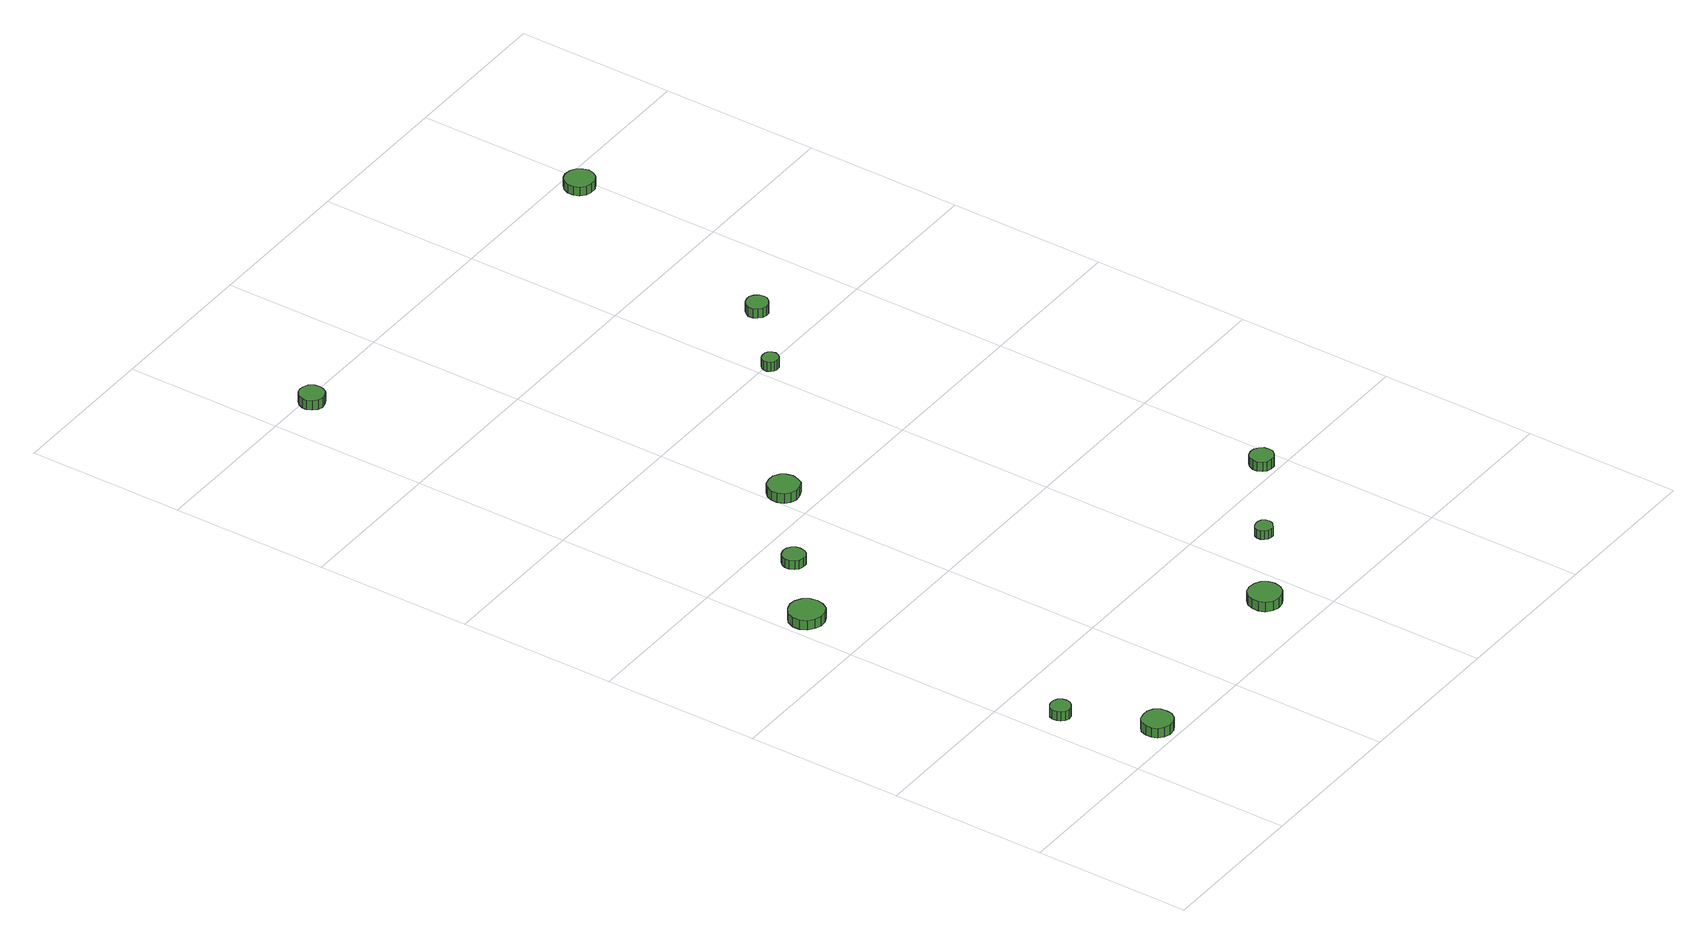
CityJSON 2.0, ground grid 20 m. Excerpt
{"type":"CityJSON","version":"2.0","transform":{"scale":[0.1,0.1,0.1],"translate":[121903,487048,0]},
"CityObjects":{
"tree1":{"type":"SolitaryVegetationObject","attributes":{"function":"something"},"geometry":[{"type":"MultiSurface","lod":"1","boundaries":[[[0,1,2,3,4,5,6,7,8,9,10,11,12,13,14]],[[15,16,17,18,19,20,21,22,23,24,25,26,27,28,29]],[[0,29,28,1]],[[1,28,27,2]],[[2,27,26,3]],[[3,26,25,4]],[[4,25,24,5]],[[5,24,23,6]],[[6,23,22,7]],[[7,22,21,8]],[[8,21,20,9]],[[9,20,19,10]],[[10,19,18,11]],[[11,18,17,12]],[[12,17,16,13]],[[13,16,15,14]],[[14,15,29,0]]]}]},
"tree2":{"type":"SolitaryVegetationObject","attributes":{"function":"something"},"geometry":[{"type":"MultiSurface","lod":"1","boundaries":[[[30,31,32,33,34,35,36,37,38,39,40,41,42,43,44]],[[45,46,47,48,49,50,51,52,53,54,55,56,57,58,59]],[[30,59,58,31]],[[31,58,57,32]],[[32,57,56,33]],[[33,56,55,34]],[[34,55,54,35]],[[35,54,53,36]],[[36,53,52,37]],[[37,52,51,38]],[[38,51,50,39]],[[39,50,49,40]],[[40,49,48,41]],[[41,48,47,42]],[[42,47,46,43]],[[43,46,45,44]],[[44,45,59,30]]]}]},
"tree3":{"type":"SolitaryVegetationObject","attributes":{"function":"something"},"geometry":[{"type":"MultiSurface","lod":"1","boundaries":[[[60,61,62,63,64,65,66,67,68,69,70,71,72,73,74]],[[75,76,77,78,79,80,81,82,83,84,85,86,87,88,89]],[[60,89,88,61]],[[61,88,87,62]],[[62,87,86,63]],[[63,86,85,64]],[[64,85,84,65]],[[65,84,83,66]],[[66,83,82,67]],[[67,82,81,68]],[[68,81,80,69]],[[69,80,79,70]],[[70,79,78,71]],[[71,78,77,72]],[[72,77,76,73]],[[73,76,75,74]],[[74,75,89,60]]]}]},
"tree4":{"type":"SolitaryVegetationObject","attributes":{"function":"something"},"geometry":[{"type":"MultiSurface","lod":"1","boundaries":[[[90,91,92,93,94,95,96,97,98,99,100,101,102,103,104]],[[105,106,107,108,109,110,111,112,113,114,115,116,117,118,119]],[[90,119,118,91]],[[91,118,117,92]],[[92,117,116,93]],[[93,116,115,94]],[[94,115,114,95]],[[95,114,113,96]],[[96,113,112,97]],[[97,112,111,98]],[[98,111,110,99]],[[99,110,109,100]],[[100,109,108,101]],[[101,108,107,102]],[[102,107,106,103]],[[103,106,105,104]],[[104,105,119,90]]]}]},
"tree5":{"type":"SolitaryVegetationObject","attributes":{"function":"something"},"geometry":[{"type":"MultiSurface","lod":"1","boundaries":[[[120,121,122,123,124,125,126,127,128,129,130,131,132,133,134]],[[135,136,137,138,139,140,141,142,143,144,145,146,147,148,149]],[[120,149,148,121]],[[121,148,147,122]],[[122,147,146,123]],[[123,146,145,124]],[[124,145,144,125]],[[125,144,143,126]],[[126,143,142,127]],[[127,142,141,128]],[[128,141,140,129]],[[129,140,139,130]],[[130,139,138,131]],[[131,138,137,132]],[[132,137,136,133]],[[133,136,135,134]],[[134,135,149,120]]]}]},
"tree6":{"type":"SolitaryVegetationObject","attributes":{"function":"something"},"geometry":[{"type":"MultiSurface","lod":"1","boundaries":[[[150,151,152,153,154,155,156,157,158,159,160,161,162,163,164]],[[165,166,167,168,169,170,171,172,173,174,175,176,177,178,179]],[[150,179,178,151]],[[151,178,177,152]],[[152,177,176,153]],[[153,176,175,154]],[[154,175,174,155]],[[155,174,173,156]],[[156,173,172,157]],[[157,172,171,158]],[[158,171,170,159]],[[159,170,169,160]],[[160,169,168,161]],[[161,168,167,162]],[[162,167,166,163]],[[163,166,165,164]],[[164,165,179,150]]]}]},
"tree7":{"type":"SolitaryVegetationObject","attributes":{"function":"something"},"geometry":[{"type":"MultiSurface","lod":"1","boundaries":[[[180,181,182,183,184,185,186,187,188,189,190,191,192,193,194]],[[195,196,197,198,199,200,201,202,203,204,205,206,207,208,209]],[[180,209,208,181]],[[181,208,207,182]],[[182,207,206,183]],[[183,206,205,184]],[[184,205,204,185]],[[185,204,203,186]],[[186,203,202,187]],[[187,202,201,188]],[[188,201,200,189]],[[189,200,199,190]],[[190,199,198,191]],[[191,198,197,192]],[[192,197,196,193]],[[193,196,195,194]],[[194,195,209,180]]]}]},
"tree8":{"type":"SolitaryVegetationObject","attributes":{"function":"something"},"geometry":[{"type":"MultiSurface","lod":"1","boundaries":[[[210,211,212,213,214,215,216,217,218,219,220,221,222,223,224]],[[225,226,227,228,229,230,231,232,233,234,235,236,237,238,239]],[[210,239,238,211]],[[211,238,237,212]],[[212,237,236,213]],[[213,236,235,214]],[[214,235,234,215]],[[215,234,233,216]],[[216,233,232,217]],[[217,232,231,218]],[[218,231,230,219]],[[219,230,229,220]],[[220,229,228,221]],[[221,228,227,222]],[[222,227,226,223]],[[223,226,225,224]],[[224,225,239,210]]]}]},
"tree9":{"type":"SolitaryVegetationObject","attributes":{"function":"something"},"geometry":[{"type":"MultiSurface","lod":"1","boundaries":[[[240,241,242,243,244,245,246,247,248,249,250,251,252,253,254]],[[255,256,257,258,259,260,261,262,263,264,265,266,267,268,269]],[[240,269,268,241]],[[241,268,267,242]],[[242,267,266,243]],[[243,266,265,244]],[[244,265,264,245]],[[245,264,263,246]],[[246,263,262,247]],[[247,262,261,248]],[[248,261,260,249]],[[249,260,259,250]],[[250,259,258,251]],[[251,258,257,252]],[[252,257,256,253]],[[253,256,255,254]],[[254,255,269,240]]]}]},
"tree10":{"type":"SolitaryVegetationObject","attributes":{"function":"something"},"geometry":[{"type":"MultiSurface","lod":"1","boundaries":[[[270,271,272,273,274,275,276,277,278,279,280,281,282,283,284]],[[285,286,287,288,289,290,291,292,293,294,295,296,297,298,299]],[[270,299,298,271]],[[271,298,297,272]],[[272,297,296,273]],[[273,296,295,274]],[[274,295,294,275]],[[275,294,293,276]],[[276,293,292,277]],[[277,292,291,278]],[[278,291,290,279]],[[279,290,289,280]],[[280,289,288,281]],[[281,288,287,282]],[[282,287,286,283]],[[283,286,285,284]],[[284,285,299,270]]]}]},
"tree11":{"type":"SolitaryVegetationObject","attributes":{"function":"something"},"geometry":[{"type":"MultiSurface","lod":"1","boundaries":[[[300,301,302,303,304,305,306,307,308,309,310,311,312,313,314]],[[315,316,317,318,319,320,321,322,323,324,325,326,327,328,329]],[[300,329,328,301]],[[301,328,327,302]],[[302,327,326,303]],[[303,326,325,304]],[[304,325,324,305]],[[305,324,323,306]],[[306,323,322,307]],[[307,322,321,308]],[[308,321,320,309]],[[309,320,319,310]],[[310,319,318,311]],[[311,318,317,312]],[[312,317,316,313]],[[313,316,315,314]],[[314,315,329,300]]]}]},
"tree12":{"type":"SolitaryVegetationObject","attributes":{"function":"something"},"geometry":[{"type":"MultiSurface","lod":"1","boundaries":[[[330,331,332,333,334,335,336,337,338,339,340,341,342,343,344]],[[345,346,347,348,349,350,351,352,353,354,355,356,357,358,359]],[[330,359,358,331]],[[331,358,357,332]],[[332,357,356,333]],[[333,356,355,334]],[[334,355,354,335]],[[335,354,353,336]],[[336,353,352,337]],[[337,352,351,338]],[[338,351,350,339]],[[339,350,349,340]],[[340,349,348,341]],[[341,348,347,342]],[[342,347,346,343]],[[343,346,345,344]],[[344,345,359,330]]]}]}
},
"vertices":[
[46,130,20],[45,135,20],[42,140,20],[37,142,20],[32,143,20],[27,141,20],[23,138,20],[21,133,20],[21,127,20],[23,123,20],[27,119,20],[32,117,20],[37,118,20],[42,121,20],[45,125,20],[45,125,7],[42,121,7],[37,118,7],[32,117,7],[27,119,7],[23,123,7],[21,127,7],[21,133,7],[23,138,7],[27,141,7],[32,143,7],[37,142,7],[42,140,7],[45,135,7],[46,130,7],
[98,26,16],[97,34,16],[92,41,16],[85,45,16],[77,45,16],[69,43,16],[63,38,16],[60,30,16],[60,22,16],[63,15,16],[69,10,16],[77,7,16],[85,8,16],[92,12,16],[97,19,16],[97,19,3],[92,12,3],[85,8,3],[77,7,3],[69,10,3],[63,15,3],[60,22,3],[60,30,3],[63,38,3],[69,43,3],[77,45,3],[85,45,3],[92,41,3],[97,34,3],[98,26,3],
[53,482,15],[51,491,15],[46,498,15],[38,503,15],[29,504,15],[20,501,15],[13,495,15],[9,486,15],[9,477,15],[13,469,15],[20,463,15],[29,460,15],[38,461,15],[46,465,15],[51,473,15],[51,473,2],[46,465,2],[38,461,2],[29,460,2],[20,463,2],[13,469,2],[9,477,2],[9,486,2],[13,495,2],[20,501,2],[29,504,2],[38,503,2],[46,498,2],[51,491,2],[53,482,2],
[127,556,15],[126,561,15],[123,566,15],[118,569,15],[112,570,15],[106,568,15],[102,564,15],[99,559,15],[99,553,15],[102,547,15],[106,543,15],[112,542,15],[118,542,15],[123,545,15],[126,550,15],[126,550,3],[123,545,3],[118,542,3],[112,542,3],[106,543,3],[102,547,3],[99,553,3],[99,559,3],[102,564,3],[106,568,3],[112,570,3],[118,569,3],[123,566,3],[126,561,3],[127,556,3],
[375,65,17],[373,73,17],[368,80,17],[361,84,17],[352,85,17],[344,83,17],[337,77,17],[334,69,17],[334,60,17],[337,52,17],[344,46,17],[352,44,17],[361,45,17],[368,49,17],[373,56,17],[373,56,4],[368,49,4],[361,45,4],[352,44,4],[344,46,4],[337,52,4],[334,60,4],[334,69,4],[337,77,4],[344,83,4],[352,85,4],[361,84,4],[368,80,4],[373,73,4],[375,65,4],
[237,641,18],[235,649,18],[231,655,18],[223,660,18],[215,660,18],[207,658,18],[201,652,18],[198,645,18],[198,637,18],[201,629,18],[207,624,18],[215,621,18],[223,622,18],[231,626,18],[235,633,18],[235,633,5],[231,626,5],[223,622,5],[215,621,5],[207,624,5],[201,629,5],[198,637,5],[198,645,5],[201,652,5],[207,658,5],[215,660,5],[223,660,5],[231,655,5],[235,649,5],[237,641,5],
[71,1187,22],[70,1193,22],[66,1199,22],[60,1202,22],[54,1203,22],[48,1201,22],[43,1196,22],[40,1190,22],[40,1184,22],[43,1178,22],[48,1173,22],[54,1171,22],[60,1172,22],[66,1175,22],[70,1181,22],[70,1181,9],[66,1175,9],[60,1172,9],[54,1171,9],[48,1173,9],[43,1178,9],[40,1184,9],[40,1190,9],[43,1196,9],[48,1201,9],[54,1203,9],[60,1202,9],[66,1199,9],[70,1193,9],[71,1187,9],
[475,141,15],[474,145,15],[471,149,15],[467,151,15],[463,151,15],[459,150,15],[455,147,15],[453,143,15],[453,138,15],[455,134,15],[459,131,15],[463,130,15],[467,130,15],[471,133,15],[474,136,15],[474,136,3],[471,133,3],[467,130,3],[463,130,3],[459,131,3],[455,134,3],[453,138,3],[453,143,3],[455,147,3],[459,150,3],[463,151,3],[467,151,3],[471,149,3],[474,145,3],[475,141,3],
[592,221,15],[591,227,15],[587,232,15],[582,235,15],[576,236,15],[570,234,15],[566,230,15],[563,224,15],[563,218,15],[566,212,15],[570,208,15],[576,207,15],[582,207,15],[587,210,15],[591,215,15],[591,215,2],[587,210,2],[582,207,2],[576,207,2],[570,208,2],[566,212,2],[563,218,2],[563,224,2],[566,230,2],[570,234,2],[576,236,2],[582,235,2],[587,232,2],[591,227,2],[592,221,2],
[427,795,17],[426,799,17],[423,803,17],[420,805,17],[415,805,17],[411,804,17],[408,801,17],[406,797,17],[406,793,17],[408,789,17],[411,786,17],[415,785,17],[420,785,17],[423,787,17],[426,791,17],[426,791,4],[423,787,4],[420,785,4],[415,785,4],[411,786,4],[408,789,4],[406,793,4],[406,797,4],[408,801,4],[411,804,4],[415,805,4],[420,805,4],[423,803,4],[426,799,4],[427,795,4],
[514,870,15],[513,876,15],[509,881,15],[504,884,15],[499,884,15],[493,882,15],[489,878,15],[486,873,15],[486,867,15],[489,862,15],[493,858,15],[499,856,15],[504,857,15],[509,860,15],[513,865,15],[513,865,2],[509,860,2],[504,857,2],[499,856,2],[493,858,2],[489,862,2],[486,867,2],[486,873,2],[489,878,2],[493,882,2],[499,884,2],[504,884,2],[509,881,2],[513,876,2],[514,870,2],
[606,1177,15],[604,1184,15],[600,1190,15],[593,1194,15],[585,1195,15],[578,1193,15],[572,1188,15],[569,1181,15],[569,1173,15],[572,1166,15],[578,1161,15],[585,1159,15],[593,1159,15],[600,1163,15],[604,1169,15],[604,1169,3],[600,1163,3],[593,1159,3],[585,1159,3],[578,1161,3],[572,1166,3],[569,1173,3],[569,1181,3],[572,1188,3],[578,1193,3],[585,1195,3],[593,1194,3],[600,1190,3],[604,1184,3],[606,1177,3]
]}
